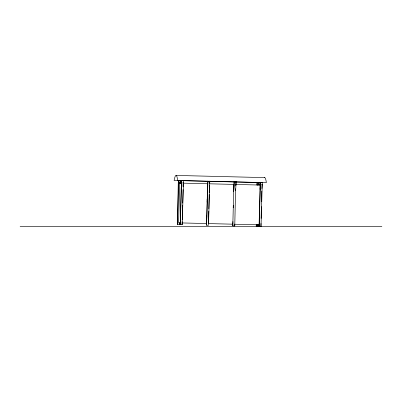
<?xml version="1.0" encoding="UTF-8"?>
<svg xmlns="http://www.w3.org/2000/svg" width="402" height="402" viewBox="0 0 402 402"><rect width="100%" height="100%" fill="white"/><g stroke="black" fill="none" stroke-linecap="round" stroke-linejoin="round"><path stroke-width="0.6" d="M179.453 222.768L179.408 224.638L177.443 224.592L178.322 180.342L180.161 180.387L180.202 183.508M179.327 222.778L179.408 224.638M182.247 224.638L180.282 224.592L181.146 189.081L181.674 180.342L183.518 180.387L183.624 180.759L182.121 224.638L182.257 221.708M181.875 182.98L181.89 182.252L178.578 182.252L178.558 182.98L182.161 183.016M182.302 219.854L182.659 205.005M182.704 203.146L183.036 189.538M183.116 186.226L183.191 183.156L207.608 183.759L206.643 223.547L182.227 222.944M183.267 183.016L183.287 182.287M209.633 183.387L209.774 181.036L208.502 225.281L206.538 225.236L206.583 223.366M206.708 218.381L206.769 215.894M207.1 202.186L207.176 199.07M208.784 211.216L208.482 223.592L232.899 224.19M208.844 208.744L209.191 194.513M209.236 192.658L209.422 185.031M235.602 188.744L234.763 225.929L232.798 225.884L232.904 221.522M233.235 207.814L233.296 205.321M233.632 191.618L234.19 181.634L236.034 181.679L236.14 182.051L235.622 190.608M234.688 224.06L234.763 225.929M256.265 224.668L256.22 226.527L258.179 226.572L258.225 224.703M256.34 226.527L256.386 224.658M257.26 226.552L257.305 224.683M258.059 226.572L258.104 224.713M259.179 226.527L260.451 182.282L260.024 189.347M260.898 226.572L260.973 223.457M261.094 218.472L261.385 206.638M261.506 201.653L261.762 191.061M261.988 184.95L262.009 184.222M181.674 180.342L180.282 224.592M183.121 186.865L183.407 182.156M207.502 188.056L207.934 180.99L206.538 225.236M209.347 188.101L209.522 185.156M233.778 190.563L234.19 181.634M235.783 185.799L236.034 181.679M261.913 188.568L262.179 184.196M262.29 182.327L261.019 226.572L259.059 226.527L260.124 185.051L235.708 184.448M180.161 180.387L180.076 183.814M179.97 182.287L181.629 182.287M181.684 183.136L179.573 183.136L178.609 222.924L180.714 222.924M258.692 184.222L260.903 184.222M177.443 224.592L178.428 189.081L178.322 180.342M257.386 224.859L259.491 224.859M232.798 225.884L233.869 184.402L209.452 183.804M20.1 226.572L381.9 226.572M176.036 175.428L264.682 177.609M178.493 180.578L174.121 180.468A30.652 3.256 -88.6 0 1 177.704 180.483L266.35 182.649A30.652 3.256 -88.6 0 0 264.36 177.754M179.739 180.609L181.614 180.654M183.488 180.699L207.834 181.297M209.703 181.342L234.678 181.96M235.924 181.99L257.149 182.508M258.396 182.543L260.893 182.603M181.779 180.714L183.624 180.759M208.04 181.357L209.879 181.402M234.296 182.005L236.14 182.051M260.556 182.649L262.395 182.694M234.743 224.236L259.159 224.834M258.963 184.543L258.938 182.327L258.838 184.528M257.129 185.051L257.099 182.282L257.004 185.096M257.3 184.186L257.28 184.915L260.596 184.915L260.612 184.186L257.3 184.186"/></g></svg>
